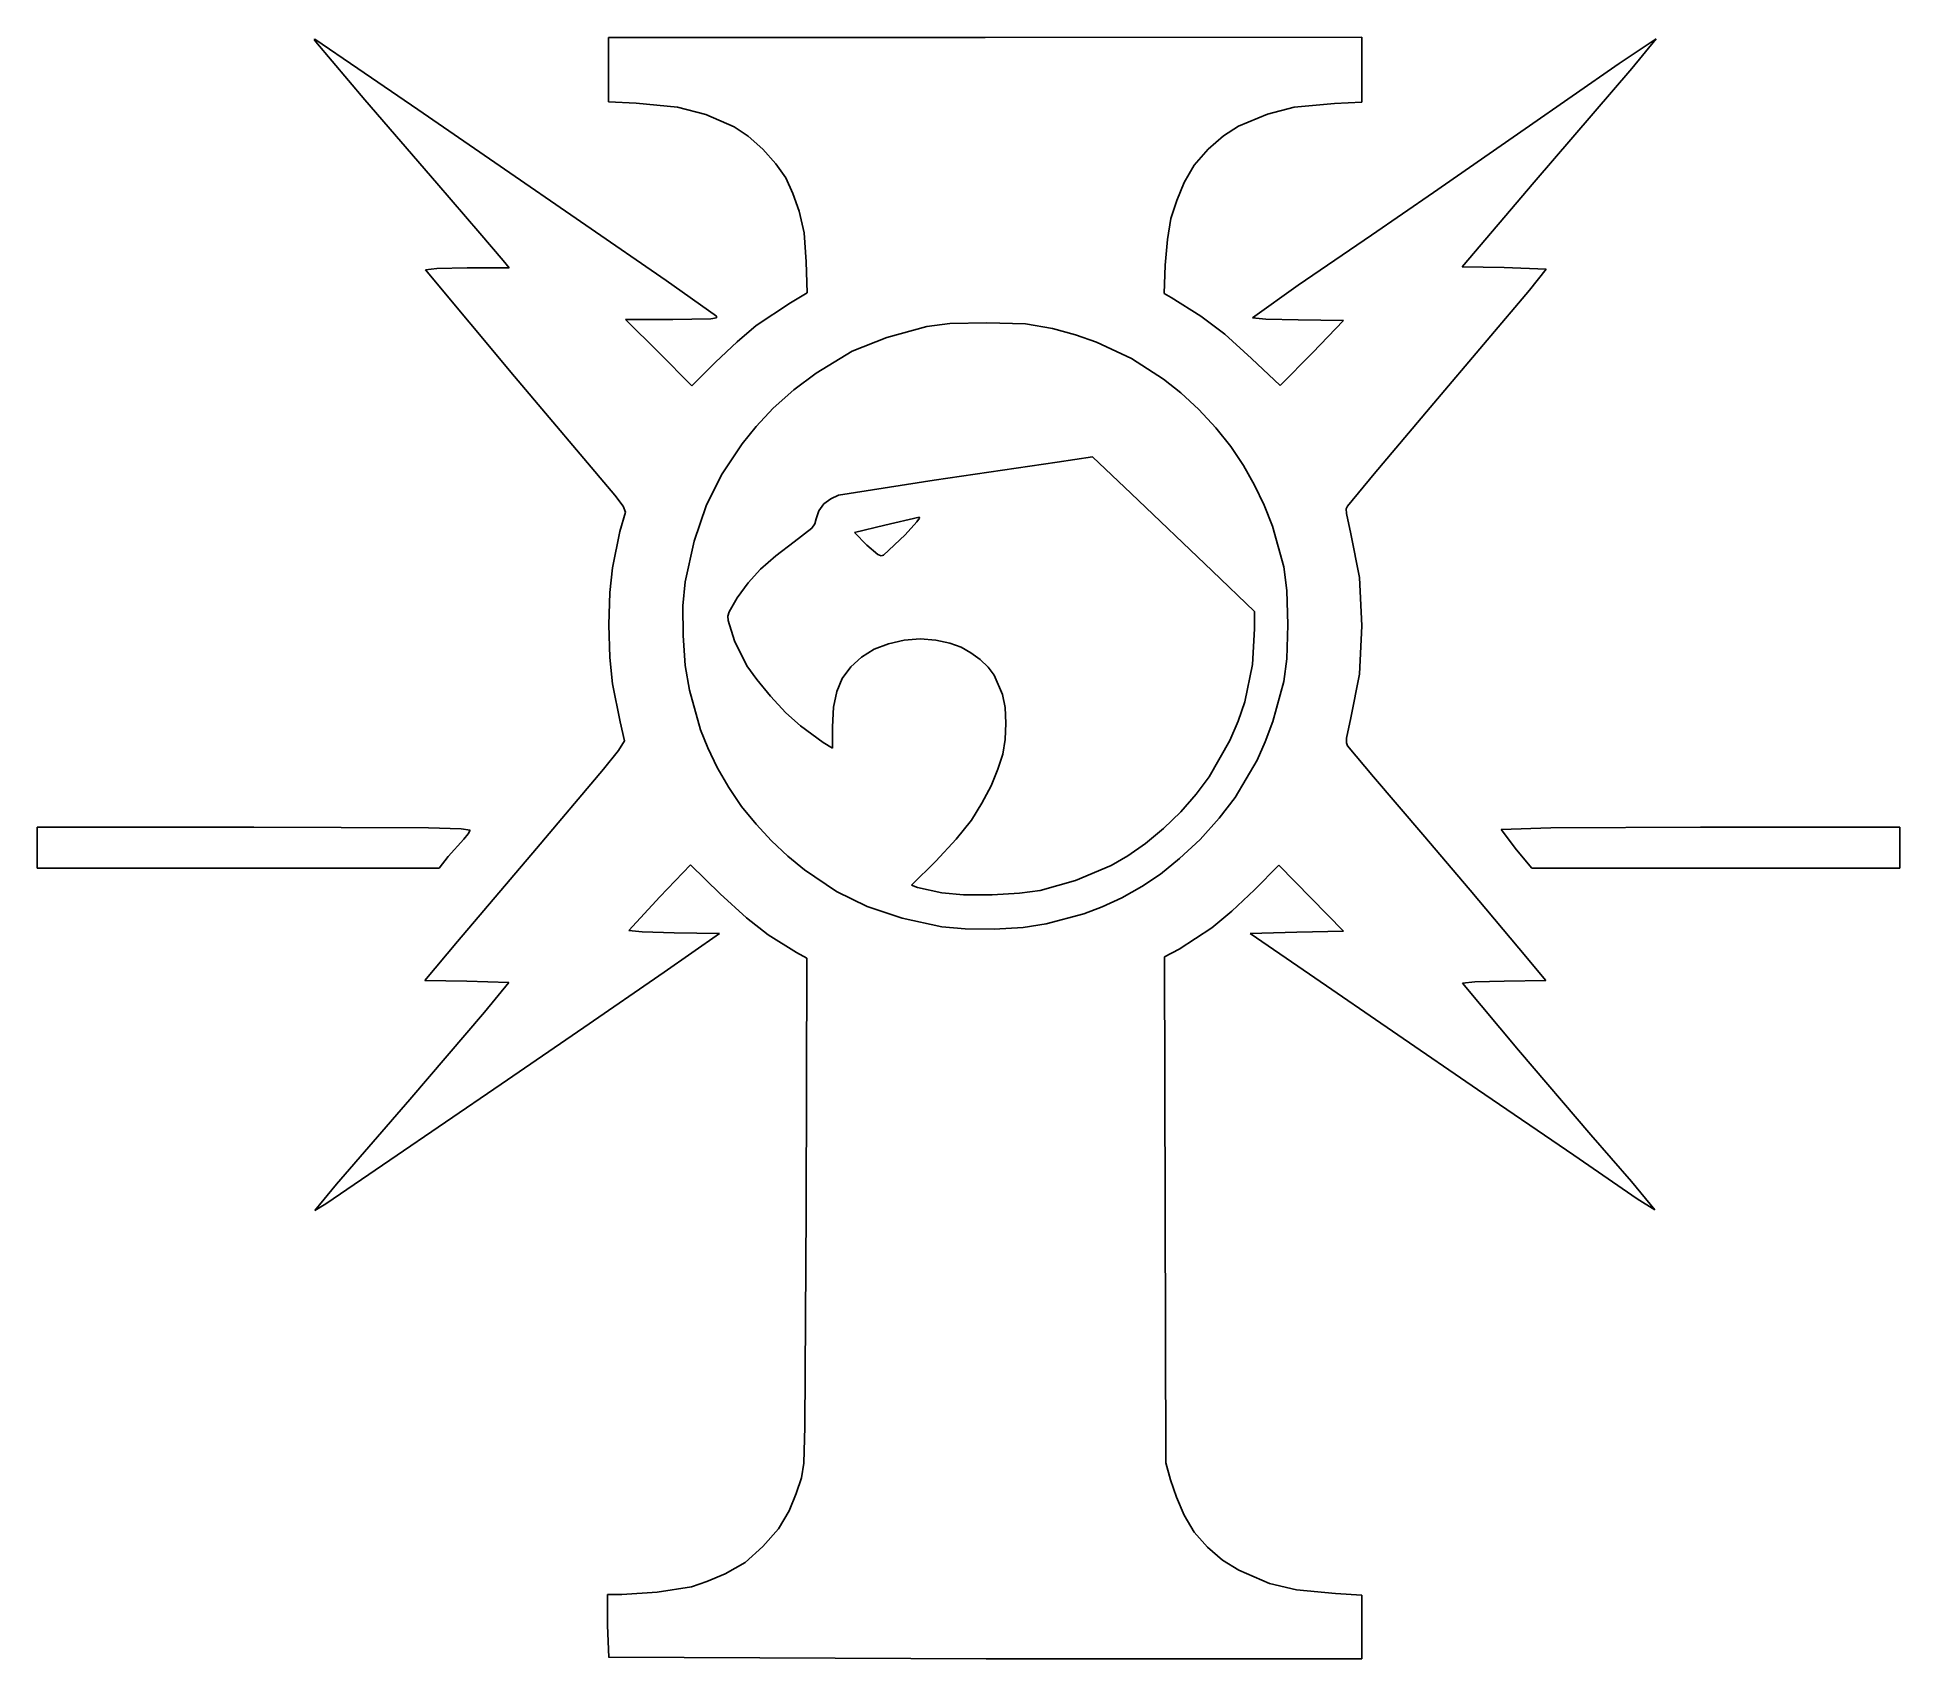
# Model space of a CAD drawing. Extents: x 341 to 571, y 113 to 313.
import ezdxf

# ---------------------------------------------------------------- set-up
doc = ezdxf.new("R2010")
doc.units = 0

msp = doc.modelspace()

# ---------------------------------------------------------------- linework, layer by layer
at = {"layer": 'Calque 1'}
for p, q in [((375.374694, 312.877984), (375.45722, 312.90947)), ((375.57218, 312.56563), (375.374694, 312.877984)), ((375.45722, 312.90947), (380.74888, 309.30935)), ((411.687, 313.109), (458.1875, 313.1289)), ((411.687, 309.14), (411.687, 313.109)), ((458.1875, 313.1289), (504.688, 313.1488)), ((504.688, 313.1488), (504.688, 309.134)), ((536.45904, 309.90036), (541.04874, 312.94307)), ((541.04874, 312.94307), (538.00781, 309.27241)), ((381.62366, 305.43724), (375.57218, 312.56563)), ((380.74888, 309.30935), (388.13988, 304.22746)), ((411.68693, 305.17121), (411.687, 309.14)), ((504.688, 309.134), (504.688, 305.119)), ((524.87204, 301.84188), (536.45904, 309.90036)), ((538.00781, 309.27241), (525.97331, 295.24951)), ((390.49617, 295.11704), (381.62366, 305.43724)), ((388.13988, 304.22746), (397.66488, 297.67516)), ((415.12651, 305.00496), (411.68693, 305.17121)), ((420.1938, 304.535), (415.12651, 305.00496)), ((423.69825, 303.59297), (420.1938, 304.535)), ((427.22992, 302.07855), (423.69825, 303.59297)), ((493.04633, 303.66993), (489.47446, 302.1662)), ((496.35362, 304.50932), (493.04633, 303.66993)), ((501.31456, 304.95963), (496.35362, 304.50932)), ((504.688, 305.119), (501.31456, 304.95963)), ((428.94934, 300.918135), (427.22992, 302.07855)), ((489.47446, 302.1662), (487.612145, 300.97058)), ((513.55154, 294.00013), (524.87204, 301.84188)), ((430.76116, 299.35038), (428.94934, 300.918135)), ((432.37016, 297.53654), (430.76116, 299.35038)), ((485.73081, 299.32802), (484.014529, 297.372326)), ((487.612145, 300.97058), (485.73081, 299.32802)), ((397.66488, 297.67516), (408.90968, 289.96075)), ((433.58913, 295.7785), (432.37016, 297.53654)), ((484.014529, 297.372326), (482.76492, 295.22284)), ((395.82177, 288.94239), (390.49617, 295.11704)), ((434.468394, 293.864409), (433.58913, 295.7785)), ((482.76492, 295.22284), (481.842702, 292.992717)), ((525.97331, 295.24951), (517.06963, 284.79851)), ((435.24598, 291.67746), (434.468394, 293.864409)), ((481.842702, 292.992717), (481.1341, 290.7516)), ((505.86901, 288.73067), (513.55154, 294.00013)), ((408.90968, 289.96075), (418.83156, 283.10999)), ((435.840204, 289.006289), (435.24598, 291.67746)), ((481.1341, 290.7516), (480.685185, 288.170126)), ((398.68273, 285.56895), (395.82177, 288.94239)), ((436.09059, 285.4367), (435.840204, 289.006289)), ((480.685185, 288.170126), (480.42479, 285.00594)), ((496.81499, 282.5495), (505.86901, 288.73067)), ((399.436, 284.666), (398.68273, 285.56895)), ((436.23002, 281.57719), (436.09059, 285.4367)), ((389.10944, 284.42302), (390.504517, 284.598076)), ((400.09114, 271.26002), (389.10944, 284.42302)), ((390.504517, 284.598076), (394.22833, 284.66619)), ((394.22833, 284.66619), (399.436, 284.666)), ((418.83156, 283.10999), (425.03982, 278.69382)), ((480.42479, 285.00594), (480.27198, 281.50924)), ((517.06963, 284.79851), (522.2559, 284.72681)), ((522.2559, 284.72681), (527.44218, 284.52515)), ((527.44218, 284.52515), (525.39166, 281.93046)), ((434.14493, 280.37225), (436.23002, 281.57719)), ((480.27198, 281.50924), (481.1462, 281.03719)), ((481.1462, 281.03719), (484.8214, 278.72271)), ((491.20221, 278.51986), (496.81499, 282.5495)), ((525.39166, 281.93046), (520.16614, 275.7631)), ((419.61906, 278.316), (413.81, 278.316)), ((413.81, 278.316), (417.8995, 274.22011)), ((424.344337, 278.382038), (419.61906, 278.316)), ((425.04291, 278.496554), (424.344337, 278.382038)), ((425.03982, 278.69382), (425.04291, 278.496554)), ((429.94318, 277.55002), (434.14493, 280.37225)), ((484.8214, 278.72271), (487.773726, 276.510154)), ((492.848166, 278.362467), (491.20221, 278.51986)), ((496.81664, 278.25528), (492.848166, 278.362467)), ((502.43904, 278.18388), (496.81664, 278.25528)), ((427.590897, 275.55469), (429.94318, 277.55002)), ((446.0384, 276.06206), (441.77339, 274.37236)), ((450.97856, 277.4358), (446.0384, 276.06206)), ((453.834705, 277.812034), (450.97856, 277.4358)), ((458.3869, 277.90191), (453.834705, 277.812034)), ((463.187211, 277.777044), (458.3869, 277.90191)), ((466.51621, 277.19131), (463.187211, 277.777044)), ((469.3346, 276.410751), (466.51621, 277.19131)), ((471.94017, 275.51452), (469.3346, 276.410751)), ((487.773726, 276.510154), (491.05336, 273.49719)), ((498.60258, 274.18471), (502.43904, 278.18388)), ((417.8995, 274.22011), (421.989, 270.12421)), ((424.90776, 273.02848), (427.590897, 275.55469)), ((441.77339, 274.37236), (437.32085, 271.66003)), ((476.24627, 273.49136), (471.94017, 275.51452)), ((494.62523, 270.14981), (498.60258, 274.18471)), ((520.16614, 275.7631), (513.11268, 267.44933)), ((421.989, 270.12421), (424.90776, 273.02848)), ((437.32085, 271.66003), (434.57458, 269.610002)), ((480.19878, 270.94824), (476.24627, 273.49136)), ((491.05336, 273.49719), (494.62523, 270.14981)), ((412.45814, 256.62042), (400.09114, 271.26002)), ((434.57458, 269.610002), (432.04185, 267.34696)), ((482.353645, 269.22925), (480.19878, 270.94824)), ((484.58495, 267.20072), (482.353645, 269.22925)), ((432.04185, 267.34696), (429.918641, 265.072444)), ((486.686449, 264.929326), (484.58495, 267.20072)), ((513.11268, 267.44933), (506.23351, 259.26235)), ((429.918641, 265.072444), (428.18448, 262.96739)), ((488.52922, 262.62641), (486.686449, 264.929326)), ((428.18448, 262.96739), (425.63796, 259.13093)), ((490.075506, 260.268219), (488.52922, 262.62641)), ((451.9037, 258.44923), (467.1017, 260.68221)), ((467.1017, 260.68221), (471.45175, 261.33093)), ((471.45175, 261.33093), (476.22983, 256.79793)), ((491.46418, 257.86391), (490.075506, 260.268219)), ((425.63796, 259.13093), (423.75849, 255.29447)), ((440.0775, 256.60197), (451.9037, 258.44923)), ((492.633018, 255.365463), (491.46418, 257.86391)), ((506.23351, 259.26235), (502.90846, 255.27417)), ((413.49534, 255.255612), (412.45814, 256.62042)), ((413.77906, 254.50375), (413.49534, 255.255612)), ((423.75849, 255.29447), (422.27529, 250.92885)), ((437.654112, 254.663404), (438.29141, 255.53118)), ((438.29141, 255.53118), (439.149291, 256.17894)), ((439.149291, 256.17894), (440.0775, 256.60197)), ((476.22983, 256.79793), (486.23343, 247.25824)), ((493.65076, 252.78093), (492.633018, 255.365463)), ((502.90846, 255.27417), (502.780231, 254.93971)), ((413.11166, 252.12251), (413.77906, 254.50375)), ((436.781819, 252.537181), (437.158575, 253.080107)), ((437.158575, 253.080107), (437.3183, 253.68957)), ((437.3183, 253.68957), (437.654112, 254.663404)), ((450.05247, 253.87578), (445.82801, 252.9094)), ((448.33268, 251.73161), (449.771436, 253.313039)), ((449.771436, 253.313039), (450.083522, 253.755225)), ((450.083522, 253.755225), (450.05247, 253.87578)), ((502.780231, 254.93971), (502.798926, 254.345159)), ((502.798926, 254.345159), (503.34541, 251.8385)), ((412.17505, 247.62459), (413.11166, 252.12251)), ((422.27529, 250.92885), (421.17249, 245.90177)), ((432.370824, 249.140938), (434.63343, 250.86979)), ((434.63343, 250.86979), (436.781819, 252.537181)), ((445.82801, 252.9094), (442.0496, 252.01006)), ((442.0496, 252.01006), (443.57801, 250.43495)), ((445.63663, 249.19012), (448.33268, 251.73161)), ((448.33268, 251.73161), (448.33268, 251.73161)), ((495.05526, 247.75385), (493.65076, 252.78093)), ((503.34541, 251.8385), (504.39663, 246.43396)), ((430.46905, 247.49232), (432.370824, 249.140938)), ((443.57801, 250.43495), (444.950711, 249.299659)), ((444.950711, 249.299659), (445.344858, 249.13763)), ((445.344858, 249.13763), (445.63663, 249.19012)), ((411.862399, 244.595016), (412.17505, 247.62459)), ((428.938247, 245.796949), (430.46905, 247.49232)), ((486.23343, 247.25824), (491.45895, 242.25154)), ((495.443768, 244.860628), (495.05526, 247.75385)), ((504.39663, 246.43396), (504.68653, 240.48084)), ((411.75071, 240.61313), (411.862399, 244.595016)), ((421.17249, 245.90177), (420.888549, 242.957948)), ((426.575783, 242.213425), (427.56757, 243.95568)), ((427.56757, 243.95568), (428.938247, 245.796949)), ((495.55125, 240.6101), (495.443768, 244.860628)), ((420.888549, 242.957948), (420.91138, 239.28718)), ((426.430997, 241.655944), (426.575783, 242.213425)), ((426.45272, 241.13672), (426.430997, 241.655944)), ((491.45895, 242.25154), (491.459, 240.101)), ((411.862152, 236.556485), (411.75071, 240.61313)), ((420.91138, 239.28718), (421.17521, 235.595959)), ((427.24903, 238.6425), (426.45272, 241.13672)), ((491.459, 240.101), (491.18582, 235.70794)), ((495.448745, 236.396213), (495.55125, 240.6101)), ((504.68653, 240.48084), (504.39663, 234.52771)), ((428.79113, 235.55573), (427.24903, 238.6425)), ((444.49932, 237.58837), (442.939274, 236.621925)), ((446.27162, 238.272586), (444.49932, 237.58837)), ((448.18624, 238.70748), (446.27162, 238.272586)), ((450.166024, 238.863063), (448.18624, 238.70748)), ((452.10299, 238.71548), (450.166024, 238.863063)), ((453.818067, 238.346852), (452.10299, 238.71548)), ((455.24786, 237.85407), (453.818067, 238.346852)), ((456.440106, 237.164604), (455.24786, 237.85407)), ((457.58406, 236.32312), (456.440106, 237.164604)), ((412.18469, 233.31758), (411.862152, 236.556485)), ((421.17521, 235.595959), (421.70298, 232.54031)), ((430.008754, 233.842048), (428.79113, 235.55573)), ((441.60578, 235.41677), (440.557523, 233.987424)), ((442.939274, 236.621925), (441.60578, 235.41677)), ((458.549244, 235.364764), (457.58406, 236.32312)), ((459.31168, 234.39431), (458.549244, 235.364764)), ((491.18582, 235.70794), (490.24435, 231.08467)), ((495.07735, 233.59864), (495.448745, 236.396213)), ((504.39663, 234.52771), (503.34842, 229.13509)), ((413.14638, 228.62458), (412.18469, 233.31758)), ((421.70298, 232.54031), (423.05513, 227.64552)), ((431.68984, 231.78101), (430.008754, 233.842048)), ((439.86874, 232.35428), (439.459871, 230.42421)), ((440.557523, 233.987424), (439.86874, 232.35428)), ((460.34892, 232.00371), (459.31168, 234.39431)), ((493.70835, 228.66381), (495.07735, 233.59864)), ((433.607535, 229.757391), (431.68984, 231.78101)), ((439.459871, 230.42421), (439.33685, 228.0109)), ((460.644897, 230.381686), (460.34892, 232.00371)), ((460.76419, 228.45739), (460.644897, 230.381686)), ((490.24435, 231.08467), (489.432203, 228.70342)), ((413.67161, 226.29094), (413.14638, 228.62458)), ((423.05513, 227.64552), (423.94755, 225.40086)), ((435.39401, 228.13365), (433.607535, 229.757391)), ((438.21152, 226.09183), (435.39401, 228.13365)), ((439.33685, 228.0109), (439.336, 225.389)), ((460.644077, 226.451886), (460.76419, 228.45739)), ((489.432203, 228.70342), (488.41802, 226.32217)), ((492.768555, 226.15277), (493.70835, 228.66381)), ((503.34842, 229.13509), (502.802929, 226.628944)), ((412.91064, 225.079366), (413.67161, 226.29094)), ((423.94755, 225.40086), (425.09737, 222.97647)), ((439.336, 225.389), (438.21152, 226.09183)), ((460.36081, 224.62792), (460.644077, 226.451886)), ((488.41802, 226.32217), (485.85742, 221.84196)), ((491.76369, 223.88722), (492.768555, 226.15277)), ((502.802929, 226.628944), (502.784107, 226.026747)), ((502.784107, 226.026747), (502.91146, 225.6755)), ((502.91146, 225.6755), (506.14323, 221.82802)), ((411.08107, 222.78186), (412.91064, 225.079366)), ((459.775572, 222.784229), (460.36081, 224.62792)), ((489.04736, 219.29704), (491.76369, 223.88722)), ((402.81284, 213.00825), (411.08107, 222.78186)), ((425.09737, 222.97647), (426.537458, 220.509533)), ((457.78681, 218.572056), (458.92947, 220.73128)), ((458.92947, 220.73128), (459.775572, 222.784229)), ((485.85742, 221.84196), (484.251174, 219.709153)), ((506.14323, 221.82802), (512.22864, 214.70427)), ((426.537458, 220.509533), (428.12777, 218.16258)), ((456.48857, 216.47284), (457.78681, 218.572056)), ((484.251174, 219.709153), (482.35893, 217.52881)), ((487.096652, 216.74631), (489.04736, 219.29704)), ((428.12777, 218.16258), (429.909379, 215.982495)), ((454.613773, 214.146177), (456.48857, 216.47284)), ((482.35893, 217.52881), (480.210886, 215.463053)), ((484.72467, 214.11992), (487.096652, 216.74631)), ((341.17668, 213.09351), (341.176, 215.607)), ((341.176, 215.607), (367.899, 215.607)), ((367.899, 215.607), (389.467287, 215.53999)), ((389.467287, 215.53999), (393.524011, 215.433913)), ((393.82831, 214.15194), (391.91291, 211.98577)), ((393.524011, 215.433913), (394.6219, 215.25962)), ((394.388785, 214.79095), (393.82831, 214.15194)), ((394.6219, 215.25962), (394.388785, 214.79095)), ((429.909379, 215.982495), (431.80939, 213.91674)), ((431.80939, 213.91674), (433.831712, 212.047455)), ((452.0849, 211.44012), (454.613773, 214.146177)), ((480.210886, 215.463053), (477.98965, 213.60575)), ((482.193424, 211.75286), (484.72467, 214.11992)), ((512.22864, 214.70427), (518.04948, 207.83027)), ((521.8872, 215.33824), (528.008303, 215.540179)), ((523.78868, 212.8247), (521.8872, 215.33824)), ((528.008303, 215.540179), (546.4935, 215.60705)), ((546.4935, 215.60705), (571.099, 215.607)), ((571.099, 215.607), (571.099, 213.093)), ((341.176, 210.58), (341.17668, 213.09351)), ((391.91291, 211.98577), (390.79109, 210.57991)), ((393.07174, 201.49885), (402.81284, 213.00825)), ((433.831712, 212.047455), (435.90739, 210.33972)), ((475.801182, 212.097086), (473.73192, 210.86956)), ((477.98965, 213.60575), (475.801182, 212.097086)), ((479.83956, 209.822), (482.193424, 211.75286)), ((525.689, 210.58), (523.78868, 212.8247)), ((571.099, 213.093), (571.099, 210.58)), ((365.984, 210.58), (341.176, 210.58)), ((390.79109, 210.57991), (365.984, 210.58)), ((421.81178, 210.97984), (418.01371, 207.01109)), ((425.48076, 207.40433), (421.81178, 210.97984)), ((435.90739, 210.33972), (439.84964, 207.67907)), ((449.09024, 208.46389), (452.0849, 211.44012)), ((473.73192, 210.86956), (469.36629, 209.03819)), ((477.521715, 208.298559), (479.83956, 209.822)), ((494.45125, 210.9486), (491.4337, 207.886)), ((498.44516, 206.86318), (494.45125, 210.9486)), ((548.394, 210.58), (525.689, 210.58)), ((571.099, 210.58), (548.394, 210.58)), ((418.01371, 207.01109), (414.20822, 202.84916)), ((428.751562, 204.414809), (425.48076, 207.40433)), ((439.84964, 207.67907), (443.63458, 205.82776)), ((449.83594, 208.17941), (449.09024, 208.46389)), ((452.8306, 207.52521), (449.83594, 208.17941)), ((452.82984, 207.52478), (452.8306, 207.52521)), ((455.507054, 207.275088), (452.82984, 207.52478)), ((459.04754, 207.26736), (455.507054, 207.275088)), ((462.43761, 207.471518), (459.04754, 207.26736)), ((465.00067, 207.80691), (462.43761, 207.471518)), ((469.36629, 209.03819), (465.00067, 207.80691)), ((475.07706, 206.91104), (477.521715, 208.298559)), ((491.4337, 207.886), (488.643289, 205.239304)), ((518.04948, 207.83027), (524.06157, 200.68652)), ((443.63458, 205.82776), (447.95402, 204.36819)), ((465.7375, 203.6676), (470.36771, 204.90617)), ((470.36771, 204.90617), (472.648019, 205.789681)), ((472.648019, 205.789681), (475.07706, 206.91104)), ((488.643289, 205.239304), (486.17183, 203.17664)), ((502.43907, 202.77776), (498.44516, 206.86318)), ((414.20822, 202.84916), (415.849461, 202.69176)), ((415.849461, 202.69176), (419.80575, 202.58458)), ((425.4107, 202.51318), (418.54897, 197.7313)), ((419.80575, 202.58458), (425.4107, 202.51318)), ((431.39871, 202.34307), (428.751562, 204.414809)), ((434.91174, 200.14846), (431.39871, 202.34307)), ((447.95402, 204.36819), (452.83065, 203.3099)), ((452.83065, 203.3099), (455.708116, 203.05029)), ((455.708116, 203.05029), (459.31294, 203.03548)), ((459.31294, 203.03548), (462.893024, 203.250215)), ((462.893024, 203.250215), (465.7375, 203.6676)), ((465.7375, 203.6676), (465.7375, 203.6676)), ((486.17183, 203.17664), (482.13554, 200.56632)), ((490.9103, 202.51317), (496.67468, 202.64546)), ((498.23229, 197.48609), (490.9103, 202.51317)), ((496.67468, 202.64546), (502.43907, 202.77776)), ((389.00833, 196.69227), (393.07174, 201.49885)), ((436.1758, 199.4396), (434.91174, 200.14846)), ((482.13554, 200.56632), (480.34358, 199.60276)), ((524.06157, 200.68652), (527.42784, 196.6923)), ((436.091, 168.3003), (436.1758, 199.4396)), ((480.34358, 199.60276), (480.41378, 168.38196)), ((394.19622, 196.62057), (389.00833, 196.69227)), ((399.38411, 196.42698), (394.19622, 196.62057)), ((396.40755, 192.77402), (399.38411, 196.42698)), ((418.54897, 197.7313), (408.64454, 190.87233)), ((509.15609, 189.97435), (498.23229, 197.48609)), ((518.637358, 196.51327), (517.12501, 196.35602)), ((517.12501, 196.35602), (524.04236, 188.09342)), ((522.27564, 196.6206), (518.637358, 196.51327)), ((527.42784, 196.6923), (522.27564, 196.6206)), ((387.17139, 181.98742), (396.40755, 192.77402)), ((408.64454, 190.87233), (398.45804, 183.90092)), ((518.97557, 183.24822), (509.15609, 189.97435)), ((524.04236, 188.09342), (532.97047, 177.65392)), ((378.13174, 171.55692), (387.17139, 181.98742)), ((398.45804, 183.90092), (384.69974, 174.51912)), ((530.88177, 175.13332), (518.97557, 183.24822)), ((532.97047, 177.65392), (537.98931, 171.88512)), ((538.663, 169.75292), (530.88177, 175.13332)), ((384.69974, 174.51912), (376.81595, 169.10892)), ((375.44922, 168.28412), (378.13174, 171.55692)), ((537.98931, 171.88512), (540.87575, 168.36582)), ((376.81595, 169.10892), (375.44922, 168.28412)), ((435.946971, 141.595725), (436.091, 168.3003)), ((480.41378, 168.38196), (480.48398, 137.16116)), ((540.87575, 168.36582), (538.663, 169.75292)), ((435.793487, 137.119744), (435.946971, 141.595725)), ((435.53043, 135.309), (435.793487, 137.119744)), ((480.48398, 137.16116), (481.07511, 135.04446)), ((434.879852, 133.340313), (435.53043, 135.309)), ((481.07511, 135.04446), (481.814931, 132.893747)), ((432.698541, 128.979313), (433.98374, 131.2079)), ((433.98374, 131.2079), (434.879852, 133.340313)), ((481.814931, 132.893747), (482.76356, 130.69526)), ((430.7667, 126.812), (432.698541, 128.979313)), ((482.76356, 130.69526), (484.012066, 128.56886)), ((428.550991, 124.842425), (430.7667, 126.812)), ((484.012066, 128.56886), (485.63966, 126.70856)), ((485.63966, 126.70856), (487.496224, 125.126447)), ((426.10708, 123.4544), (428.550991, 124.842425)), ((487.496224, 125.126447), (489.50482, 123.88086)), ((421.94255, 121.8245), (423.846911, 122.47625)), ((423.846911, 122.47625), (426.10708, 123.4544)), ((489.50482, 123.88086), (493.311, 122.25766)), ((493.311, 122.25766), (496.61829, 121.44106)), ((411.555, 120.886), (413.34094, 120.896)), ((411.55561, 117.0937), (411.555, 120.886)), ((413.34094, 120.896), (417.70921, 121.1541)), ((417.70921, 121.1541), (421.94255, 121.8245)), ((496.61829, 121.44106), (501.44693, 120.99426)), ((501.44693, 120.99426), (504.68808, 120.81426)), ((504.68808, 120.81426), (504.689, 116.883)), ((411.732, 113.125), (411.55561, 117.0937)), ((504.689, 116.883), (504.689, 112.952)), ((458.298, 112.952), (411.7313, 113.1284)), ((411.7313, 113.1284), (411.732, 113.125)), ((504.689, 112.952), (458.298, 112.952))]:
    msp.add_line(p, q, dxfattribs=at)

doc.saveas('drawing.dxf')
